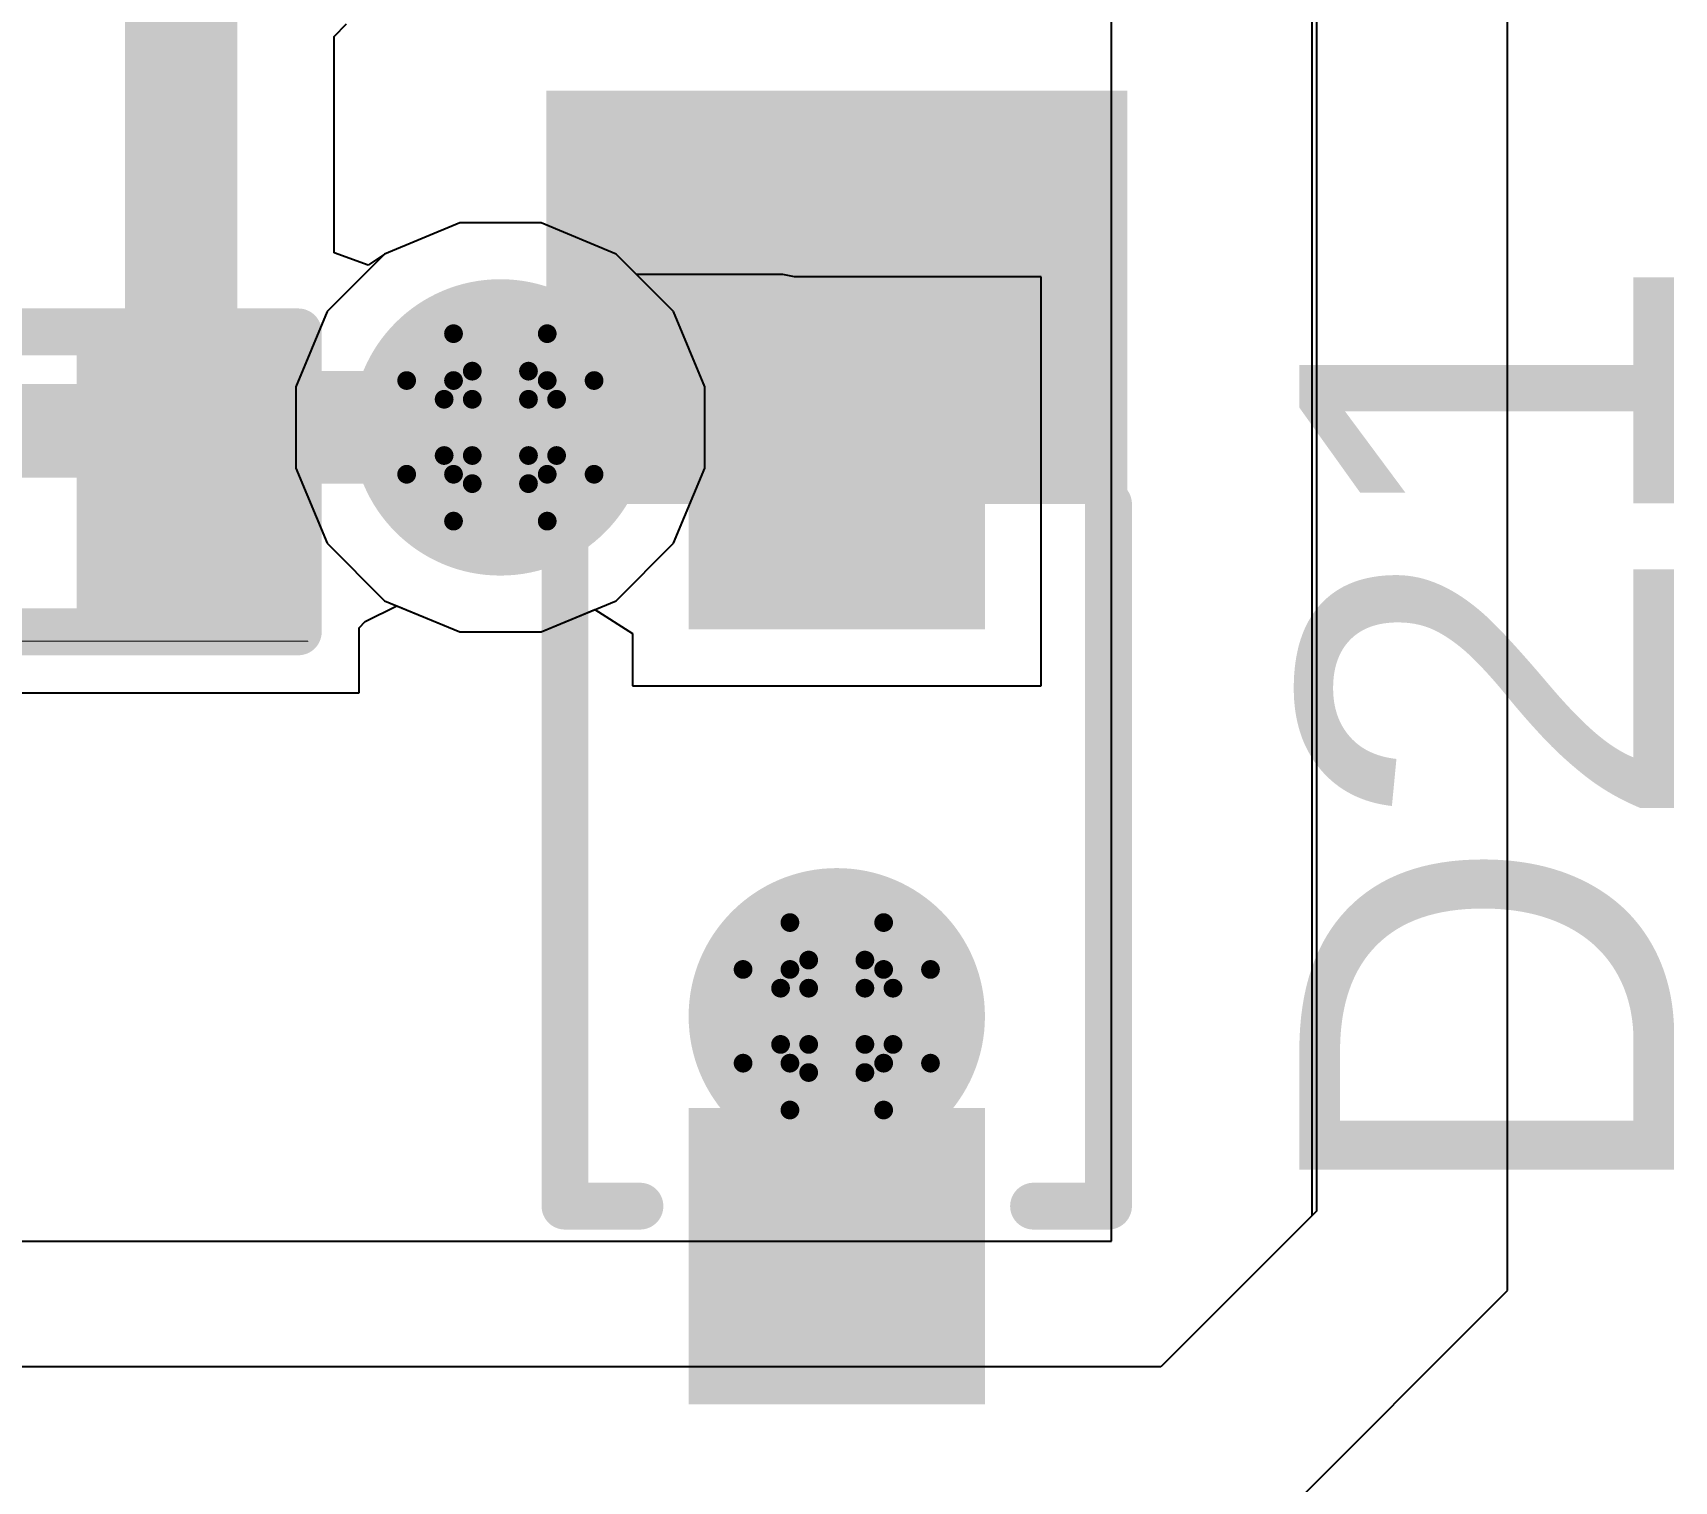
# Model space of a CAD drawing. Header units: inches. Extents: x -3 to 5259, y -3 to 5282.
# Drawn here: x 110.105 to 114.554, y 72.001 to 75.926 of the extents above; entities that cross this region are included whole.
import ezdxf

# ---------------------------------------------------------------- set-up
doc = ezdxf.new("R2010")
doc.units = ezdxf.units.IN
for name, color, linetype in [('Bottom Layer', 5, 'Continuous'), ('Bottom Solder', 6, 'Continuous'), ('Drill Drawing', 1, 'Continuous'), ('Layer 1', 16, 'Continuous'), ('Layer 2', 76, 'Continuous'), ('Top Layer', 1, 'Continuous'), ('Top Overlay', 2, 'Continuous'), ('Top Paste', 8, 'Continuous'), ('Top Solder', 216, 'Continuous'), ('Via Holes', 16, 'Continuous')]:
    doc.layers.add(name, color=color, linetype=linetype)
doc.styles.add('Arial', font='', dxfattribs={"height": 0.2})
doc.styles.get('Arial').set_extended_font_data('Arial')

# ---------------------------------------------------------------- blocks, each defined once
blk = doc.blocks.new('R___0402_47')
at = {"layer": 'Top Layer'}
for points in [[(-0.6985, -0.3175), (-0.6985, 0.3175), (-0.2413, 0.3175), (-0.2413, -0.3175)], [(0.2413, -0.3175), (0.2413, 0.3175), (0.6985, 0.3175), (0.6985, -0.3175)]]:
    blk.add_hatch(color=1, dxfattribs=at).paths.add_polyline_path(points)
at = {"layer": 'Top Paste'}
for points in [[(-0.6985, -0.3175), (-0.6985, 0.3175), (-0.2413, 0.3175), (-0.2413, -0.3175)], [(0.2413, -0.3175), (0.2413, 0.3175), (0.6985, 0.3175), (0.6985, -0.3175)]]:
    blk.add_hatch(color=8, dxfattribs=at).paths.add_polyline_path(points)
at = {"layer": 'Top Solder'}
for points in [[(-0.7535, -0.3725), (-0.7535, 0.3725), (-0.1863, 0.3725), (-0.1863, -0.3725)], [(0.1863, -0.3725), (0.1863, 0.3725), (0.7535, 0.3725), (0.7535, -0.3725)]]:
    blk.add_hatch(color=216, dxfattribs=at).paths.add_polyline_path(points)
at = {"layer": 'Top Overlay'}
for points in [[(-0.7874, 0.4064, 0.127, 0.127, 0), (0.7874, 0.4064, 0.127, 0.127, 0)], [(-0.7874, -0.4064, 0.127, 0.127, 0), (-0.7874, 0.4064, 0.127, 0.127, 0)], [(0.7874, -0.4064, 0.127, 0.127, 0), (0.7874, 0.4064, 0.127, 0.127, 0)], [(-0.7874, -0.4064, 0.127, 0.127, 0), (0.7874, -0.4064, 0.127, 0.127, 0)], [(-0.8128, -0.4318, 0.00323, 0.00323, 0), (0.8128, -0.4318, 0.00323, 0.00323, 0)]]:
    blk.add_lwpolyline(points, format="xyseb", dxfattribs=at)
for points in [[(-0.8191, 0.4064, 0.0635, 0.0635, 1), (-0.7556, 0.4064, 0.0635, 0.0635, 1)], [(-0.8191, 0.4064, 0.0635, 0.0635, 1), (-0.7556, 0.4064, 0.0635, 0.0635, 1)], [(0.7556, 0.4064, 0.0635, 0.0635, 1), (0.8191, 0.4064, 0.0635, 0.0635, 1)], [(0.7556, 0.4064, 0.0635, 0.0635, 1), (0.8191, 0.4064, 0.0635, 0.0635, 1)], [(-0.8191, -0.4064, 0.0635, 0.0635, 1), (-0.7556, -0.4064, 0.0635, 0.0635, 1)], [(-0.8191, -0.4064, 0.0635, 0.0635, 1), (-0.7556, -0.4064, 0.0635, 0.0635, 1)], [(0.7556, -0.4064, 0.0635, 0.0635, 1), (0.8191, -0.4064, 0.0635, 0.0635, 1)], [(0.7556, -0.4064, 0.0635, 0.0635, 1), (0.8191, -0.4064, 0.0635, 0.0635, 1)], [(-0.8136, -0.4318, 0.00161, 0.00161, 1), (-0.812, -0.4318, 0.00161, 0.00161, 1)], [(0.812, -0.4318, 0.00161, 0.00161, 1), (0.8136, -0.4318, 0.00161, 0.00161, 1)]]:
    blk.add_lwpolyline(points, format="xyseb", close=True, dxfattribs=at)
blk = doc.blocks.new('SOD323F_199')
at = {"layer": 'Top Layer'}
for points in [[(-1.35, 0.3), (-0.75, 0.3), (-0.75, -0.3), (-1.35, -0.3)], [(0.75, 0.3), (1.35, 0.3), (1.35, -0.3), (0.75, -0.3)]]:
    blk.add_hatch(color=1, dxfattribs=at).paths.add_polyline_path(points)
at = {"layer": 'Top Overlay'}
for points in [[(0.9883, 0.381), (2.1081, 0.381), (2.1081, 0.7874), (0.9883, 0.7874)], [(1.4224, -0.4065), (2.1082, -0.4065), (2.1082, 0.4571), (1.4224, 0.4571)], [(0.9884, -0.7873), (2.1082, -0.7873), (2.1082, -0.3809), (0.9884, -0.3809)]]:
    blk.add_hatch(color=2, dxfattribs=at).paths.add_polyline_path(points)
at = {"layer": 'Top Paste'}
for points in [[(-1.35, 0.3), (-0.75, 0.3), (-0.75, -0.3), (-1.35, -0.3)], [(0.75, 0.3), (1.35, 0.3), (1.35, -0.3), (0.75, -0.3)]]:
    blk.add_hatch(color=8, dxfattribs=at).paths.add_polyline_path(points)
at = {"layer": 'Top Solder'}
for points in [[(-1.4516, 0.4016), (-0.6484, 0.4016), (-0.6484, -0.4016), (-1.4516, -0.4016)], [(0.6484, 0.4016), (1.4516, 0.4016), (1.4516, -0.4016), (0.6484, -0.4016)]]:
    blk.add_hatch(color=216, dxfattribs=at).paths.add_polyline_path(points)
at = {"layer": 'Top Overlay'}
for points in [[(-0.9144, 0.7366, 0.127, 0.127, 0), (0.9884, 0.7366, 0.127, 0.127, 0)], [(-0.9144, 0.7366, 0.127, 0.127, 0), (-0.9144, 0.5334, 0.127, 0.127, 0)], [(-0.9144, -0.5334, 0.127, 0.127, 0), (-0.9144, -0.7366, 0.127, 0.127, 0)], [(-0.9144, -0.7366, 0.127, 0.127, 0), (0.9884, -0.7366, 0.127, 0.127, 0)]]:
    blk.add_lwpolyline(points, format="xyseb", dxfattribs=at)
for points in [[(-0.9461, 0.7366, 0.0635, 0.0635, 1), (-0.8826, 0.7366, 0.0635, 0.0635, 1)], [(-0.9461, 0.7366, 0.0635, 0.0635, 1), (-0.8826, 0.7366, 0.0635, 0.0635, 1)], [(0.9567, 0.7366, 0.0635, 0.0635, 1), (1.0202, 0.7366, 0.0635, 0.0635, 1)], [(-0.9461, 0.5334, 0.0635, 0.0635, 1), (-0.8827, 0.5334, 0.0635, 0.0635, 1)], [(-0.9461, -0.5334, 0.0635, 0.0635, 1), (-0.8827, -0.5334, 0.0635, 0.0635, 1)], [(-0.9461, -0.7366, 0.0635, 0.0635, 1), (-0.8826, -0.7366, 0.0635, 0.0635, 1)], [(-0.9461, -0.7366, 0.0635, 0.0635, 1), (-0.8826, -0.7366, 0.0635, 0.0635, 1)], [(0.9567, -0.7366, 0.0635, 0.0635, 1), (1.0202, -0.7366, 0.0635, 0.0635, 1)]]:
    blk.add_lwpolyline(points, format="xyseb", close=True, dxfattribs=at)

msp = doc.modelspace()

# ---------------------------------------------------------------- hatches: boundary and pattern name
at = {"layer": 'Bottom Layer'}
h = msp.add_hatch(color=5, dxfattribs=at)
edge = h.paths.add_edge_path()
edge.add_arc((111.3721, 74.8569), 0.3, 0, 360)
h = msp.add_hatch(color=5, dxfattribs=at)
edge = h.paths.add_edge_path()
edge.add_arc((112.284, 73.261), 0.3, 0, 360)
at = {"layer": 'Bottom Solder'}
h = msp.add_hatch(color=6, dxfattribs=at)
edge = h.paths.add_edge_path()
edge.add_arc((111.3721, 74.8569), 0.4016, 0, 360)
h = msp.add_hatch(color=6, dxfattribs=at)
edge = h.paths.add_edge_path()
edge.add_arc((112.284, 73.261), 0.4016, 0, 360)
at = {"layer": 'Layer 1'}
h = msp.add_hatch(color=16, dxfattribs=at)
edge = h.paths.add_edge_path()
edge.add_arc((111.3721, 74.8569), 0.3, 0, 360)
h = msp.add_hatch(color=16, dxfattribs=at)
edge = h.paths.add_edge_path()
edge.add_arc((112.284, 73.261), 0.3, 0, 360)
at = {"layer": 'Layer 2'}
h = msp.add_hatch(color=76, dxfattribs=at)
edge = h.paths.add_edge_path()
edge.add_arc((111.3721, 74.8569), 0.3, 0, 360)
h = msp.add_hatch(color=76, dxfattribs=at)
edge = h.paths.add_edge_path()
edge.add_arc((112.284, 73.261), 0.3, 0, 360)
at = {"layer": 'Top Layer'}
h = msp.add_hatch(color=1, dxfattribs=at)
edge = h.paths.add_edge_path()
edge.add_arc((111.3721, 74.8569), 0.3, 0, 360)
h = msp.add_hatch(color=1, dxfattribs=at)
edge = h.paths.add_edge_path()
edge.add_arc((112.284, 73.261), 0.3, 0, 360)
at = {"layer": 'Top Solder'}
h = msp.add_hatch(color=216, dxfattribs=at)
edge = h.paths.add_edge_path()
edge.add_arc((111.3721, 74.8569), 0.4016, 0, 360)
h = msp.add_hatch(color=216, dxfattribs=at)
edge = h.paths.add_edge_path()
edge.add_arc((112.284, 73.261), 0.4016, 0, 360)
at = {"layer": 'Via Holes'}
h = msp.add_hatch(color=7, dxfattribs=at)
edge = h.paths.add_edge_path()
edge.add_arc((111.3721, 74.8569), 0.15, 0, 360)
h = msp.add_hatch(color=7, dxfattribs=at)
edge = h.paths.add_edge_path()
edge.add_arc((112.284, 73.261), 0.15, 0, 360)

# ---------------------------------------------------------------- linework, layer by layer
at = {"layer": 'Bottom Layer'}
for p, q in [((111.2619, 75.4109), (111.0583, 75.3265)), ((111.4823, 75.4109), (111.2619, 75.4109)), ((111.6859, 75.3265), (111.4823, 75.4109)), ((111.0583, 75.3265), (110.9024, 75.1707)), ((111.8418, 75.1707), (111.6859, 75.3265)), ((110.9024, 75.1707), (110.8181, 74.9671)), ((111.9261, 74.9671), (111.8418, 75.1707)), ((110.8181, 74.9671), (110.8181, 74.7467)), ((111.9261, 74.7467), (111.9261, 74.9671)), ((110.8181, 74.7467), (110.9024, 74.5431)), ((111.8418, 74.5431), (111.9261, 74.7467)), ((110.9024, 74.5431), (111.0583, 74.3872)), ((111.6859, 74.3872), (111.8418, 74.5431)), ((111.0583, 74.3872), (111.2619, 74.3029)), ((111.4823, 74.3029), (111.6859, 74.3872)), ((111.2619, 74.3029), (111.4823, 74.3029))]:
    msp.add_line(p, q, dxfattribs=at)
at = {"layer": 'Drill Drawing'}
for points in [[(111.2451, 74.9839, 0.0508, 0.0508, 0), (111.2451, 75.1109, 0.0508, 0.0508, 0)], [(111.2451, 75.1109, 0.0508, 0.0508, 0), (111.4991, 75.1109, 0.0508, 0.0508, 0)], [(111.4991, 74.9839, 0.0508, 0.0508, 0), (111.4991, 75.1109, 0.0508, 0.0508, 0)], [(111.2959, 74.9331, 0.0508, 0.0508, 0), (111.2959, 75.0093, 0.0508, 0.0508, 0)], [(111.2959, 75.0093, 0.0508, 0.0508, 0), (111.4483, 75.0093, 0.0508, 0.0508, 0)], [(111.4483, 74.9331, 0.0508, 0.0508, 0), (111.4483, 75.0093, 0.0508, 0.0508, 0)], [(111.1181, 74.7299, 0.0508, 0.0508, 0), (111.1181, 74.9839, 0.0508, 0.0508, 0)], [(111.1181, 74.9839, 0.0508, 0.0508, 0), (111.2451, 74.9839, 0.0508, 0.0508, 0)], [(111.4991, 74.9839, 0.0508, 0.0508, 0), (111.6261, 74.9839, 0.0508, 0.0508, 0)], [(111.6261, 74.7299, 0.0508, 0.0508, 0), (111.6261, 74.9839, 0.0508, 0.0508, 0)], [(111.2197, 74.7807, 0.0508, 0.0508, 0), (111.2197, 74.9331, 0.0508, 0.0508, 0)], [(111.2197, 74.9331, 0.0508, 0.0508, 0), (111.2959, 74.9331, 0.0508, 0.0508, 0)], [(111.4483, 74.9331, 0.0508, 0.0508, 0), (111.5245, 74.9331, 0.0508, 0.0508, 0)], [(111.5245, 74.7807, 0.0508, 0.0508, 0), (111.5245, 74.9331, 0.0508, 0.0508, 0)], [(111.2197, 74.7807, 0.0508, 0.0508, 0), (111.2959, 74.7807, 0.0508, 0.0508, 0)], [(111.2959, 74.7045, 0.0508, 0.0508, 0), (111.2959, 74.7807, 0.0508, 0.0508, 0)], [(111.4483, 74.7807, 0.0508, 0.0508, 0), (111.5245, 74.7807, 0.0508, 0.0508, 0)], [(111.4483, 74.7045, 0.0508, 0.0508, 0), (111.4483, 74.7807, 0.0508, 0.0508, 0)], [(111.1181, 74.7299, 0.0508, 0.0508, 0), (111.2451, 74.7299, 0.0508, 0.0508, 0)], [(111.2451, 74.6029, 0.0508, 0.0508, 0), (111.2451, 74.7299, 0.0508, 0.0508, 0)], [(111.4991, 74.7299, 0.0508, 0.0508, 0), (111.6261, 74.7299, 0.0508, 0.0508, 0)], [(111.4991, 74.6029, 0.0508, 0.0508, 0), (111.4991, 74.7299, 0.0508, 0.0508, 0)], [(111.2959, 74.7045, 0.0508, 0.0508, 0), (111.4483, 74.7045, 0.0508, 0.0508, 0)], [(111.2451, 74.6029, 0.0508, 0.0508, 0), (111.4991, 74.6029, 0.0508, 0.0508, 0)], [(112.157, 73.388, 0.0508, 0.0508, 0), (112.157, 73.515, 0.0508, 0.0508, 0)], [(112.157, 73.515, 0.0508, 0.0508, 0), (112.411, 73.515, 0.0508, 0.0508, 0)], [(112.411, 73.388, 0.0508, 0.0508, 0), (112.411, 73.515, 0.0508, 0.0508, 0)], [(112.03, 73.134, 0.0508, 0.0508, 0), (112.03, 73.388, 0.0508, 0.0508, 0)], [(112.03, 73.388, 0.0508, 0.0508, 0), (112.157, 73.388, 0.0508, 0.0508, 0)], [(112.2078, 73.3372, 0.0508, 0.0508, 0), (112.2078, 73.4134, 0.0508, 0.0508, 0)], [(112.2078, 73.4134, 0.0508, 0.0508, 0), (112.3602, 73.4134, 0.0508, 0.0508, 0)], [(112.3602, 73.3372, 0.0508, 0.0508, 0), (112.3602, 73.4134, 0.0508, 0.0508, 0)], [(112.411, 73.388, 0.0508, 0.0508, 0), (112.538, 73.388, 0.0508, 0.0508, 0)], [(112.538, 73.134, 0.0508, 0.0508, 0), (112.538, 73.388, 0.0508, 0.0508, 0)], [(112.1316, 73.1848, 0.0508, 0.0508, 0), (112.1316, 73.3372, 0.0508, 0.0508, 0)], [(112.1316, 73.3372, 0.0508, 0.0508, 0), (112.2078, 73.3372, 0.0508, 0.0508, 0)], [(112.3602, 73.3372, 0.0508, 0.0508, 0), (112.4364, 73.3372, 0.0508, 0.0508, 0)], [(112.4364, 73.1848, 0.0508, 0.0508, 0), (112.4364, 73.3372, 0.0508, 0.0508, 0)], [(112.1316, 73.1848, 0.0508, 0.0508, 0), (112.2078, 73.1848, 0.0508, 0.0508, 0)], [(112.2078, 73.1086, 0.0508, 0.0508, 0), (112.2078, 73.1848, 0.0508, 0.0508, 0)], [(112.3602, 73.1848, 0.0508, 0.0508, 0), (112.4364, 73.1848, 0.0508, 0.0508, 0)], [(112.3602, 73.1086, 0.0508, 0.0508, 0), (112.3602, 73.1848, 0.0508, 0.0508, 0)], [(112.03, 73.134, 0.0508, 0.0508, 0), (112.157, 73.134, 0.0508, 0.0508, 0)], [(112.157, 73.007, 0.0508, 0.0508, 0), (112.157, 73.134, 0.0508, 0.0508, 0)], [(112.411, 73.134, 0.0508, 0.0508, 0), (112.538, 73.134, 0.0508, 0.0508, 0)], [(112.411, 73.007, 0.0508, 0.0508, 0), (112.411, 73.134, 0.0508, 0.0508, 0)], [(112.2078, 73.1086, 0.0508, 0.0508, 0), (112.3602, 73.1086, 0.0508, 0.0508, 0)], [(112.157, 73.007, 0.0508, 0.0508, 0), (112.411, 73.007, 0.0508, 0.0508, 0)]]:
    msp.add_lwpolyline(points, format="xyseb", dxfattribs=at)
for points in [[(111.2324, 75.1109, 0.0254, 0.0254, 1), (111.2578, 75.1109, 0.0254, 0.0254, 1)], [(111.2324, 75.1109, 0.0254, 0.0254, 1), (111.2578, 75.1109, 0.0254, 0.0254, 1)], [(111.4864, 75.1109, 0.0254, 0.0254, 1), (111.5118, 75.1109, 0.0254, 0.0254, 1)], [(111.4864, 75.1109, 0.0254, 0.0254, 1), (111.5118, 75.1109, 0.0254, 0.0254, 1)], [(111.2832, 75.0093, 0.0254, 0.0254, 1), (111.3086, 75.0093, 0.0254, 0.0254, 1)], [(111.2832, 75.0093, 0.0254, 0.0254, 1), (111.3086, 75.0093, 0.0254, 0.0254, 1)], [(111.4356, 75.0093, 0.0254, 0.0254, 1), (111.461, 75.0093, 0.0254, 0.0254, 1)], [(111.4356, 75.0093, 0.0254, 0.0254, 1), (111.461, 75.0093, 0.0254, 0.0254, 1)], [(111.1054, 74.9839, 0.0254, 0.0254, 1), (111.1308, 74.9839, 0.0254, 0.0254, 1)], [(111.1054, 74.9839, 0.0254, 0.0254, 1), (111.1308, 74.9839, 0.0254, 0.0254, 1)], [(111.2324, 74.9839, 0.0254, 0.0254, 1), (111.2578, 74.9839, 0.0254, 0.0254, 1)], [(111.2324, 74.9839, 0.0254, 0.0254, 1), (111.2578, 74.9839, 0.0254, 0.0254, 1)], [(111.4864, 74.9839, 0.0254, 0.0254, 1), (111.5118, 74.9839, 0.0254, 0.0254, 1)], [(111.4864, 74.9839, 0.0254, 0.0254, 1), (111.5118, 74.9839, 0.0254, 0.0254, 1)], [(111.6134, 74.9839, 0.0254, 0.0254, 1), (111.6388, 74.9839, 0.0254, 0.0254, 1)], [(111.6134, 74.9839, 0.0254, 0.0254, 1), (111.6388, 74.9839, 0.0254, 0.0254, 1)], [(111.207, 74.9331, 0.0254, 0.0254, 1), (111.2324, 74.9331, 0.0254, 0.0254, 1)], [(111.207, 74.9331, 0.0254, 0.0254, 1), (111.2324, 74.9331, 0.0254, 0.0254, 1)], [(111.2832, 74.9331, 0.0254, 0.0254, 1), (111.3086, 74.9331, 0.0254, 0.0254, 1)], [(111.2832, 74.9331, 0.0254, 0.0254, 1), (111.3086, 74.9331, 0.0254, 0.0254, 1)], [(111.4356, 74.9331, 0.0254, 0.0254, 1), (111.461, 74.9331, 0.0254, 0.0254, 1)], [(111.4356, 74.9331, 0.0254, 0.0254, 1), (111.461, 74.9331, 0.0254, 0.0254, 1)], [(111.5118, 74.9331, 0.0254, 0.0254, 1), (111.5372, 74.9331, 0.0254, 0.0254, 1)], [(111.5118, 74.9331, 0.0254, 0.0254, 1), (111.5372, 74.9331, 0.0254, 0.0254, 1)], [(111.207, 74.7807, 0.0254, 0.0254, 1), (111.2324, 74.7807, 0.0254, 0.0254, 1)], [(111.207, 74.7807, 0.0254, 0.0254, 1), (111.2324, 74.7807, 0.0254, 0.0254, 1)], [(111.2832, 74.7807, 0.0254, 0.0254, 1), (111.3086, 74.7807, 0.0254, 0.0254, 1)], [(111.2832, 74.7807, 0.0254, 0.0254, 1), (111.3086, 74.7807, 0.0254, 0.0254, 1)], [(111.4356, 74.7807, 0.0254, 0.0254, 1), (111.461, 74.7807, 0.0254, 0.0254, 1)], [(111.4356, 74.7807, 0.0254, 0.0254, 1), (111.461, 74.7807, 0.0254, 0.0254, 1)], [(111.5118, 74.7807, 0.0254, 0.0254, 1), (111.5372, 74.7807, 0.0254, 0.0254, 1)], [(111.5118, 74.7807, 0.0254, 0.0254, 1), (111.5372, 74.7807, 0.0254, 0.0254, 1)], [(111.1054, 74.7299, 0.0254, 0.0254, 1), (111.1308, 74.7299, 0.0254, 0.0254, 1)], [(111.1054, 74.7299, 0.0254, 0.0254, 1), (111.1308, 74.7299, 0.0254, 0.0254, 1)], [(111.2324, 74.7299, 0.0254, 0.0254, 1), (111.2578, 74.7299, 0.0254, 0.0254, 1)], [(111.2324, 74.7299, 0.0254, 0.0254, 1), (111.2578, 74.7299, 0.0254, 0.0254, 1)], [(111.4864, 74.7299, 0.0254, 0.0254, 1), (111.5118, 74.7299, 0.0254, 0.0254, 1)], [(111.4864, 74.7299, 0.0254, 0.0254, 1), (111.5118, 74.7299, 0.0254, 0.0254, 1)], [(111.6134, 74.7299, 0.0254, 0.0254, 1), (111.6388, 74.7299, 0.0254, 0.0254, 1)], [(111.6134, 74.7299, 0.0254, 0.0254, 1), (111.6388, 74.7299, 0.0254, 0.0254, 1)], [(111.2832, 74.7045, 0.0254, 0.0254, 1), (111.3086, 74.7045, 0.0254, 0.0254, 1)], [(111.2832, 74.7045, 0.0254, 0.0254, 1), (111.3086, 74.7045, 0.0254, 0.0254, 1)], [(111.4356, 74.7045, 0.0254, 0.0254, 1), (111.461, 74.7045, 0.0254, 0.0254, 1)], [(111.4356, 74.7045, 0.0254, 0.0254, 1), (111.461, 74.7045, 0.0254, 0.0254, 1)], [(111.2324, 74.6029, 0.0254, 0.0254, 1), (111.2578, 74.6029, 0.0254, 0.0254, 1)], [(111.2324, 74.6029, 0.0254, 0.0254, 1), (111.2578, 74.6029, 0.0254, 0.0254, 1)], [(111.4864, 74.6029, 0.0254, 0.0254, 1), (111.5118, 74.6029, 0.0254, 0.0254, 1)], [(111.4864, 74.6029, 0.0254, 0.0254, 1), (111.5118, 74.6029, 0.0254, 0.0254, 1)], [(112.1443, 73.515, 0.0254, 0.0254, 1), (112.1697, 73.515, 0.0254, 0.0254, 1)], [(112.1443, 73.515, 0.0254, 0.0254, 1), (112.1697, 73.515, 0.0254, 0.0254, 1)], [(112.3983, 73.515, 0.0254, 0.0254, 1), (112.4237, 73.515, 0.0254, 0.0254, 1)], [(112.3983, 73.515, 0.0254, 0.0254, 1), (112.4237, 73.515, 0.0254, 0.0254, 1)], [(112.0173, 73.388, 0.0254, 0.0254, 1), (112.0427, 73.388, 0.0254, 0.0254, 1)], [(112.0173, 73.388, 0.0254, 0.0254, 1), (112.0427, 73.388, 0.0254, 0.0254, 1)], [(112.1443, 73.388, 0.0254, 0.0254, 1), (112.1697, 73.388, 0.0254, 0.0254, 1)], [(112.1443, 73.388, 0.0254, 0.0254, 1), (112.1697, 73.388, 0.0254, 0.0254, 1)], [(112.1951, 73.4134, 0.0254, 0.0254, 1), (112.2205, 73.4134, 0.0254, 0.0254, 1)], [(112.1951, 73.4134, 0.0254, 0.0254, 1), (112.2205, 73.4134, 0.0254, 0.0254, 1)], [(112.3475, 73.4134, 0.0254, 0.0254, 1), (112.3729, 73.4134, 0.0254, 0.0254, 1)], [(112.3475, 73.4134, 0.0254, 0.0254, 1), (112.3729, 73.4134, 0.0254, 0.0254, 1)], [(112.3983, 73.388, 0.0254, 0.0254, 1), (112.4237, 73.388, 0.0254, 0.0254, 1)], [(112.3983, 73.388, 0.0254, 0.0254, 1), (112.4237, 73.388, 0.0254, 0.0254, 1)], [(112.5253, 73.388, 0.0254, 0.0254, 1), (112.5507, 73.388, 0.0254, 0.0254, 1)], [(112.5253, 73.388, 0.0254, 0.0254, 1), (112.5507, 73.388, 0.0254, 0.0254, 1)], [(112.1189, 73.3372, 0.0254, 0.0254, 1), (112.1443, 73.3372, 0.0254, 0.0254, 1)], [(112.1189, 73.3372, 0.0254, 0.0254, 1), (112.1443, 73.3372, 0.0254, 0.0254, 1)], [(112.1951, 73.3372, 0.0254, 0.0254, 1), (112.2205, 73.3372, 0.0254, 0.0254, 1)], [(112.1951, 73.3372, 0.0254, 0.0254, 1), (112.2205, 73.3372, 0.0254, 0.0254, 1)], [(112.3475, 73.3372, 0.0254, 0.0254, 1), (112.3729, 73.3372, 0.0254, 0.0254, 1)], [(112.3475, 73.3372, 0.0254, 0.0254, 1), (112.3729, 73.3372, 0.0254, 0.0254, 1)], [(112.4237, 73.3372, 0.0254, 0.0254, 1), (112.4491, 73.3372, 0.0254, 0.0254, 1)], [(112.4237, 73.3372, 0.0254, 0.0254, 1), (112.4491, 73.3372, 0.0254, 0.0254, 1)], [(112.1189, 73.1848, 0.0254, 0.0254, 1), (112.1443, 73.1848, 0.0254, 0.0254, 1)], [(112.1189, 73.1848, 0.0254, 0.0254, 1), (112.1443, 73.1848, 0.0254, 0.0254, 1)], [(112.1951, 73.1848, 0.0254, 0.0254, 1), (112.2205, 73.1848, 0.0254, 0.0254, 1)], [(112.1951, 73.1848, 0.0254, 0.0254, 1), (112.2205, 73.1848, 0.0254, 0.0254, 1)], [(112.3475, 73.1848, 0.0254, 0.0254, 1), (112.3729, 73.1848, 0.0254, 0.0254, 1)], [(112.3475, 73.1848, 0.0254, 0.0254, 1), (112.3729, 73.1848, 0.0254, 0.0254, 1)], [(112.4237, 73.1848, 0.0254, 0.0254, 1), (112.4491, 73.1848, 0.0254, 0.0254, 1)], [(112.4237, 73.1848, 0.0254, 0.0254, 1), (112.4491, 73.1848, 0.0254, 0.0254, 1)], [(112.0173, 73.134, 0.0254, 0.0254, 1), (112.0427, 73.134, 0.0254, 0.0254, 1)], [(112.0173, 73.134, 0.0254, 0.0254, 1), (112.0427, 73.134, 0.0254, 0.0254, 1)], [(112.1443, 73.134, 0.0254, 0.0254, 1), (112.1697, 73.134, 0.0254, 0.0254, 1)], [(112.1443, 73.134, 0.0254, 0.0254, 1), (112.1697, 73.134, 0.0254, 0.0254, 1)], [(112.3983, 73.134, 0.0254, 0.0254, 1), (112.4237, 73.134, 0.0254, 0.0254, 1)], [(112.3983, 73.134, 0.0254, 0.0254, 1), (112.4237, 73.134, 0.0254, 0.0254, 1)], [(112.5253, 73.134, 0.0254, 0.0254, 1), (112.5507, 73.134, 0.0254, 0.0254, 1)], [(112.5253, 73.134, 0.0254, 0.0254, 1), (112.5507, 73.134, 0.0254, 0.0254, 1)], [(112.1951, 73.1086, 0.0254, 0.0254, 1), (112.2205, 73.1086, 0.0254, 0.0254, 1)], [(112.1951, 73.1086, 0.0254, 0.0254, 1), (112.2205, 73.1086, 0.0254, 0.0254, 1)], [(112.3475, 73.1086, 0.0254, 0.0254, 1), (112.3729, 73.1086, 0.0254, 0.0254, 1)], [(112.3475, 73.1086, 0.0254, 0.0254, 1), (112.3729, 73.1086, 0.0254, 0.0254, 1)], [(112.1443, 73.007, 0.0254, 0.0254, 1), (112.1697, 73.007, 0.0254, 0.0254, 1)], [(112.1443, 73.007, 0.0254, 0.0254, 1), (112.1697, 73.007, 0.0254, 0.0254, 1)], [(112.3983, 73.007, 0.0254, 0.0254, 1), (112.4237, 73.007, 0.0254, 0.0254, 1)], [(112.3983, 73.007, 0.0254, 0.0254, 1), (112.4237, 73.007, 0.0254, 0.0254, 1)]]:
    msp.add_lwpolyline(points, format="xyseb", close=True, dxfattribs=at)
at = {"layer": 'Layer 1'}
for p, q in [((111.2619, 75.4109), (111.0583, 75.3265)), ((111.4823, 75.4109), (111.2619, 75.4109)), ((111.6859, 75.3265), (111.4823, 75.4109)), ((111.0583, 75.3265), (110.9024, 75.1707)), ((111.8418, 75.1707), (111.6859, 75.3265)), ((110.9024, 75.1707), (110.8181, 74.9671)), ((111.9261, 74.9671), (111.8418, 75.1707)), ((110.8181, 74.9671), (110.8181, 74.7467)), ((111.9261, 74.7467), (111.9261, 74.9671)), ((110.8181, 74.7467), (110.9024, 74.5431)), ((111.8418, 74.5431), (111.9261, 74.7467)), ((110.9024, 74.5431), (111.0583, 74.3872)), ((111.6859, 74.3872), (111.8418, 74.5431)), ((111.0583, 74.3872), (111.2619, 74.3029)), ((111.4823, 74.3029), (111.6859, 74.3872)), ((111.2619, 74.3029), (111.4823, 74.3029))]:
    msp.add_line(p, q, dxfattribs=at)
at = {"layer": 'Layer 2'}
for p, q in [((113.0282, 72.6517), (113.0282, 78.0401)), ((49.8972, 72.6517), (113.0282, 72.6517))]:
    msp.add_line(p, q, dxfattribs=at)
for points in [[(10.6368, 74.8475, 0.254, 0.254, 0), (111.3628, 74.8475, 0.254, 0.254, 0)], [(111.3628, 74.8475, 0.254, 0.254, 0), (111.3721, 74.8569, 0.254, 0.254, 0)]]:
    msp.add_lwpolyline(points, format="xyseb", dxfattribs=at)
for points in [[(111.2993, 74.8475, 0.127, 0.127, 1), (111.4263, 74.8475, 0.127, 0.127, 1)], [(111.2993, 74.8475, 0.127, 0.127, 1), (111.4263, 74.8475, 0.127, 0.127, 1)], [(111.3086, 74.8569, 0.127, 0.127, 1), (111.4356, 74.8569, 0.127, 0.127, 1)]]:
    msp.add_lwpolyline(points, format="xyseb", close=True, dxfattribs=at)
at = {"layer": 'Top Layer'}
for p, q in [((113.5717, 83.8376), (113.5717, 73.6777)), ((113.5842, 81.9511), (113.5842, 72.7326)), ((114.1022, 72.5181), (114.1022, 81.9511)), ((110.9212, 75.9165), (110.955, 75.9502)), ((110.9212, 75.9165), (110.955, 75.9502)), ((110.9212, 75.3304), (110.9212, 75.9165)), ((110.9212, 75.3304), (110.9212, 75.9165)), ((111.2619, 75.4109), (111.0583, 75.3265)), ((111.2619, 75.4109), (111.0583, 75.3265)), ((111.4823, 75.4109), (111.2619, 75.4109)), ((111.4823, 75.4109), (111.2619, 75.4109)), ((111.6859, 75.3265), (111.4823, 75.4109)), ((111.6859, 75.3265), (111.4823, 75.4109)), ((111.0136, 75.2968), (110.9212, 75.3304)), ((111.0136, 75.2968), (110.9212, 75.3304)), ((111.0583, 75.3265), (111.0136, 75.2968)), ((111.0583, 75.3265), (111.0136, 75.2968)), ((111.7412, 75.2712), (111.6859, 75.3265)), ((111.7412, 75.2712), (111.6859, 75.3265)), ((112.138, 75.2712), (111.7412, 75.2712)), ((112.138, 75.2712), (111.7412, 75.2712)), ((112.1697, 75.2649), (112.138, 75.2712)), ((112.1697, 75.2649), (112.138, 75.2712)), ((112.8379, 75.2649), (112.1697, 75.2649)), ((112.8379, 75.2649), (112.1697, 75.2649)), ((112.8379, 74.1569), (112.8379, 75.2649)), ((112.8379, 74.1569), (112.8379, 75.2649)), ((111.0056, 74.3313), (111.0911, 74.3736)), ((111.0056, 74.3313), (111.0911, 74.3736)), ((111.0911, 74.3736), (111.2619, 74.3029)), ((111.0911, 74.3736), (111.2619, 74.3029)), ((111.4823, 74.3029), (111.6283, 74.3634)), ((111.4823, 74.3029), (111.6283, 74.3634)), ((111.6283, 74.3634), (111.7299, 74.2985)), ((111.6283, 74.3634), (111.7299, 74.2985)), ((110.9895, 74.3141), (111.0056, 74.3313)), ((110.9895, 74.3141), (111.0056, 74.3313)), ((110.9895, 74.1378), (110.9895, 74.3141)), ((110.9895, 74.1378), (110.9895, 74.3141)), ((111.2619, 74.3029), (111.4823, 74.3029)), ((111.2619, 74.3029), (111.4823, 74.3029)), ((111.7299, 74.2985), (111.7299, 74.1569)), ((111.7299, 74.2985), (111.7299, 74.1569)), ((109.0845, 74.1378), (110.9895, 74.1378)), ((109.0845, 74.1378), (110.9895, 74.1378)), ((111.7299, 74.1569), (112.8379, 74.1569)), ((111.7299, 74.1569), (112.8379, 74.1569)), ((113.5717, 73.6777), (113.5717, 72.7201)), ((113.5842, 72.7326), (113.1627, 72.3111)), ((113.5717, 72.7201), (113.1627, 72.3111)), ((113.3773, 71.7932), (114.1022, 72.5181)), ((113.1627, 72.3111), (106.9101, 72.3111)), ((113.1627, 72.3111), (106.9101, 72.3111))]:
    msp.add_line(p, q, dxfattribs=at)
for points in [[(110.5069, 74.7093, 0.3048, 0.3048, 0), (110.5069, 76.0882, 0.3048, 0.3048, 0)], [(110.5069, 74.7807, 0.3048, 0.3048, 0), (110.5831, 74.8569, 0.3048, 0.3048, 0)], [(110.5831, 74.8569, 0.3048, 0.3048, 0), (111.3721, 74.8569, 0.3048, 0.3048, 0)], [(111.3721, 74.8569, 0.3048, 0.3048, 0), (112.138, 74.8569, 0.3048, 0.3048, 0)], [(112.138, 74.8569, 0.3048, 0.3048, 0), (112.2839, 74.7109, 0.3048, 0.3048, 0)], [(110.5069, 74.7093, 0.3048, 0.3048, 0), (110.5069, 74.7807, 0.3048, 0.3048, 0)], [(112.284, 72.611, 0.381, 0.381, 0), (112.284, 73.261, 0.381, 0.381, 0)]]:
    msp.add_lwpolyline(points, format="xyseb", dxfattribs=at)
for points in [[(110.5069, 74.8569, 0.1524, 0.1524, 1), (110.6593, 74.8569, 0.1524, 0.1524, 1)], [(110.5069, 74.8569, 0.1524, 0.1524, 1), (110.6593, 74.8569, 0.1524, 0.1524, 1)], [(111.2959, 74.8569, 0.1524, 0.1524, 1), (111.4483, 74.8569, 0.1524, 0.1524, 1)], [(111.2959, 74.8569, 0.1524, 0.1524, 1), (111.4483, 74.8569, 0.1524, 0.1524, 1)], [(112.0618, 74.8569, 0.1524, 0.1524, 1), (112.2142, 74.8569, 0.1524, 0.1524, 1)], [(112.0618, 74.8569, 0.1524, 0.1524, 1), (112.2142, 74.8569, 0.1524, 0.1524, 1)], [(110.4307, 74.7807, 0.1524, 0.1524, 1), (110.5831, 74.7807, 0.1524, 0.1524, 1)], [(110.4307, 74.7807, 0.1524, 0.1524, 1), (110.5831, 74.7807, 0.1524, 0.1524, 1)], [(110.4307, 74.7093, 0.1524, 0.1524, 1), (110.5831, 74.7093, 0.1524, 0.1524, 1)], [(110.4307, 74.7093, 0.1524, 0.1524, 1), (110.5831, 74.7093, 0.1524, 0.1524, 1)], [(112.2077, 74.7109, 0.1524, 0.1524, 1), (112.3601, 74.7109, 0.1524, 0.1524, 1)], [(112.1887, 73.261, 0.1905, 0.1905, 1), (112.3792, 73.261, 0.1905, 0.1905, 1)], [(112.1887, 72.611, 0.1905, 0.1905, 1), (112.3792, 72.611, 0.1905, 0.1905, 1)]]:
    msp.add_lwpolyline(points, format="xyseb", close=True, dxfattribs=at)

# ---------------------------------------------------------------- block references
at = {"rotation": 90}
msp.add_blockref('SOD323F_199', (112.2839, 73.6609), dxfattribs=at)
msp.add_blockref('R___0402_47', (110.037, 74.7093))

# ---------------------------------------------------------------- texts
at = {"layer": 'Top Overlay', "style": 'Arial'}
msp.add_text('D21', height=1.016, rotation=90, dxfattribs=at).set_placement((114.5538, 72.7291))

doc.saveas('drawing.dxf')
